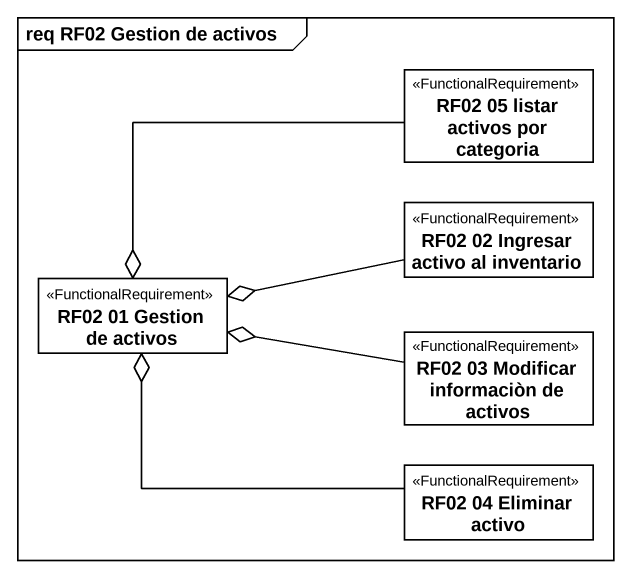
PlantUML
@startuml
mainframe req RF02 Gestion de activos
hide circle
hide empty members
class "RF02 05 listar activos por categoria" as RF02_05_listar_activos_por <<FunctionalRequirement>>
class "RF02 02 Ingresar activo al inventario" as RF02_02_Ingresar_activo_al <<FunctionalRequirement>>
class "RF02 01 Gestion de activos" as RF02_01_Gestion_de_activos <<FunctionalRequirement>>
class "RF02 03 Modificar informaciòn de activos" as RF02_03_Modificar <<FunctionalRequirement>>
class "RF02 04 Eliminar activo" as RF02_04_Eliminar_activo <<FunctionalRequirement>>
RF02_05_listar_activos_por -left-o RF02_01_Gestion_de_activos
RF02_02_Ingresar_activo_al -left-o RF02_01_Gestion_de_activos
RF02_03_Modificar -left-o RF02_01_Gestion_de_activos
RF02_04_Eliminar_activo -left-o RF02_01_Gestion_de_activos
@enduml
